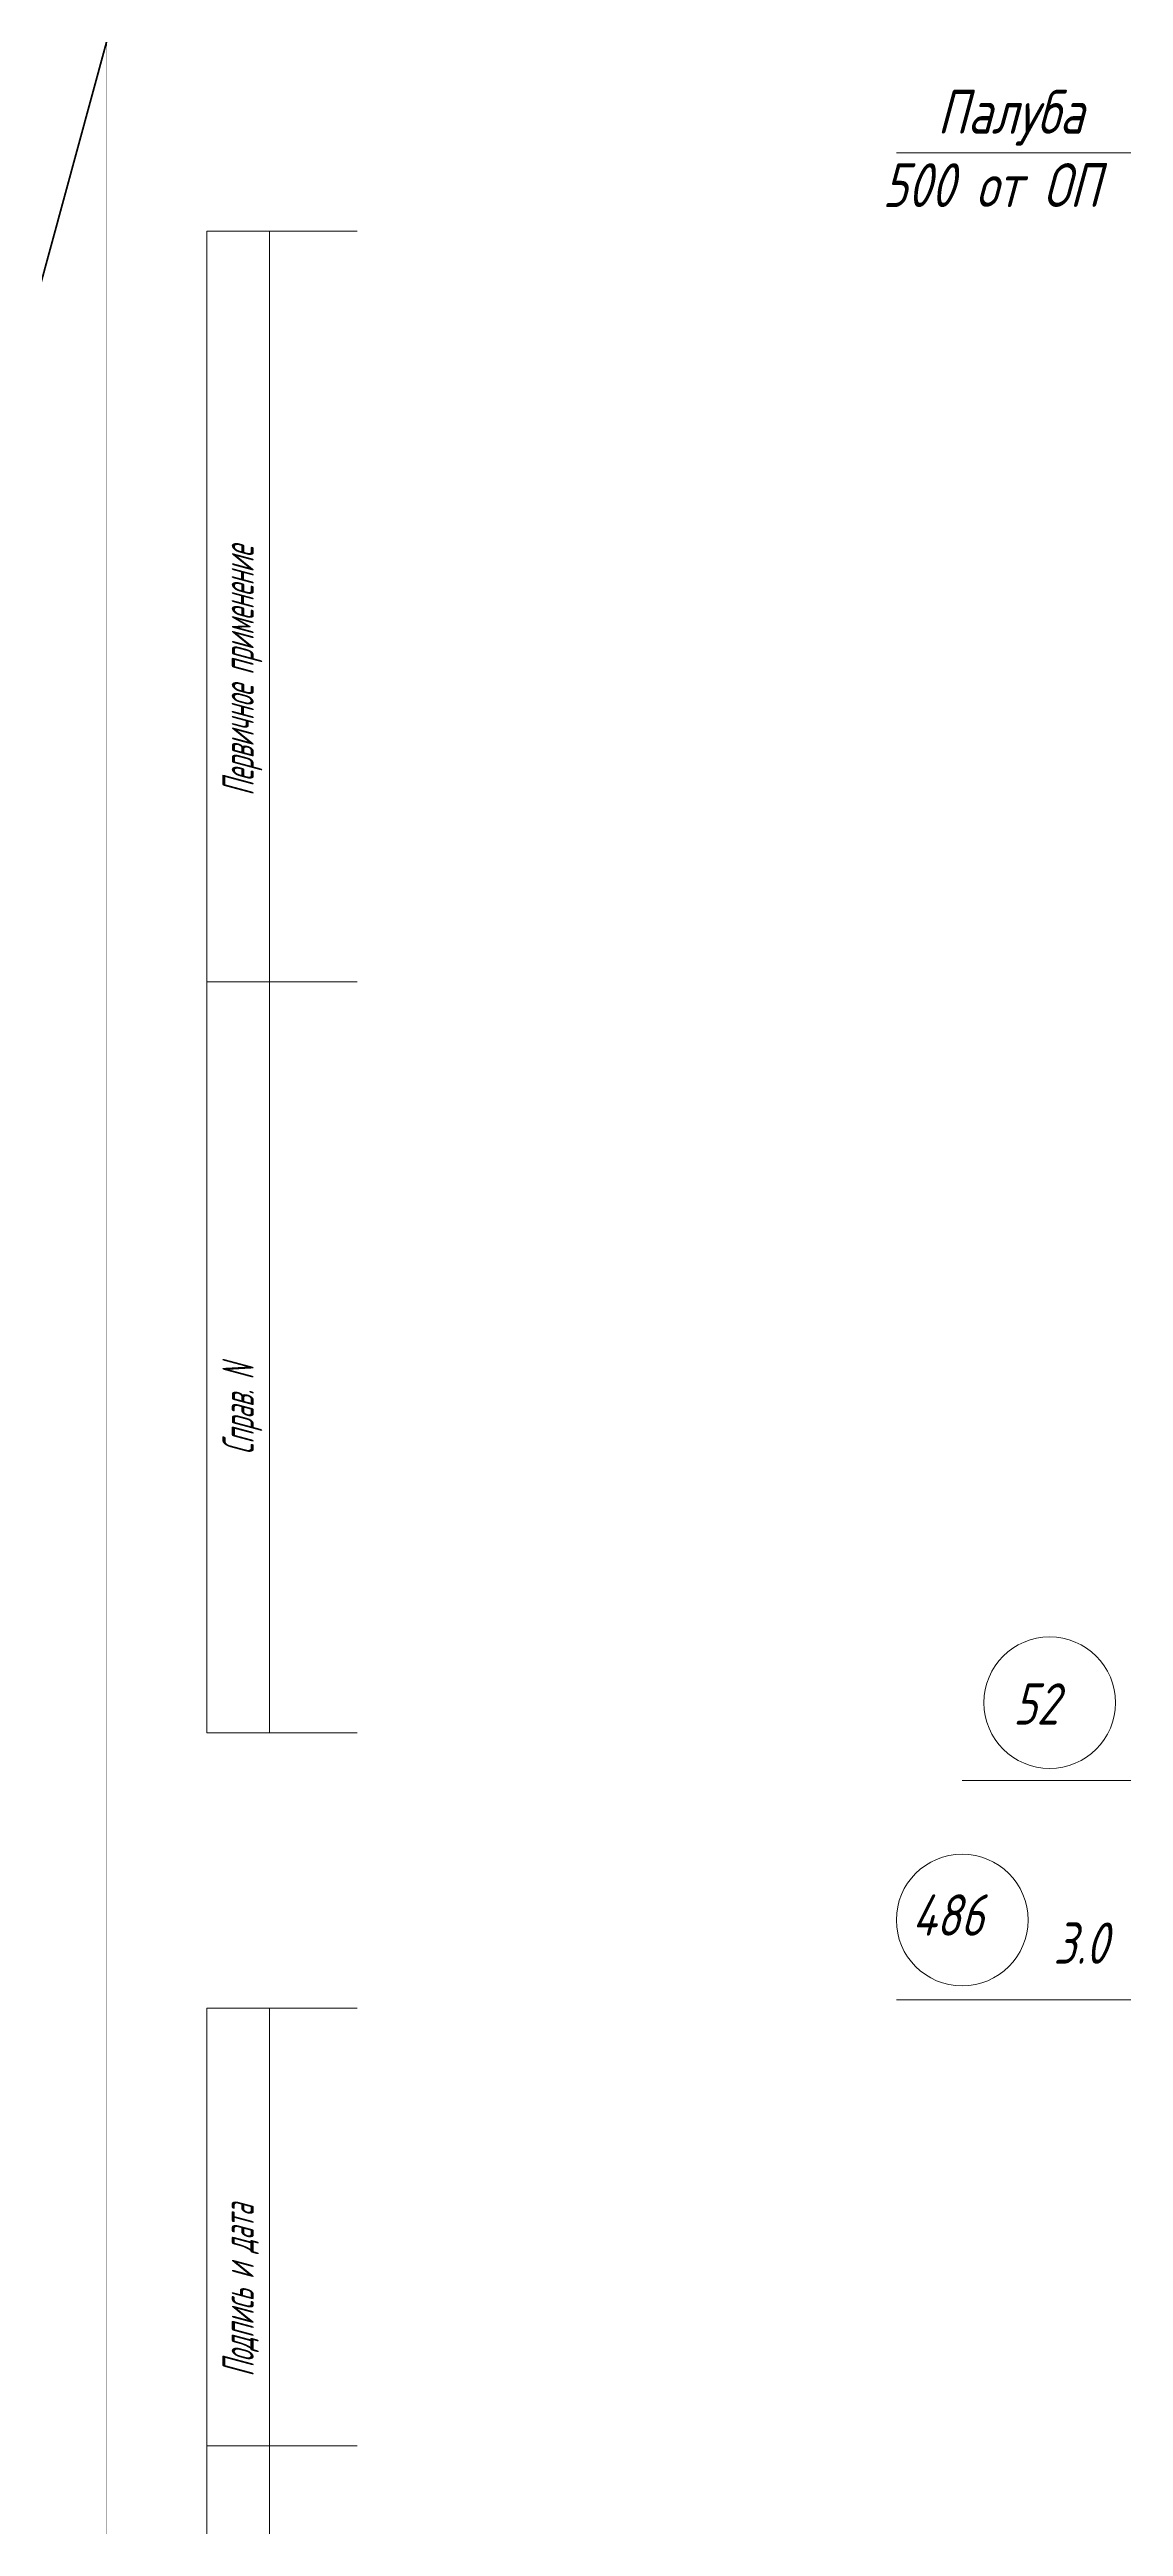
# Model space of a CAD drawing. Header units: millimetres. Extents: x 77380 to 135900, y -26587 to 17301.
# Drawn here: x 119035 to 119893, y -780 to 1200 of the extents above; entities that cross this region are included whole.
import ezdxf

# ---------------------------------------------------------------- set-up
doc = ezdxf.new("R2010")
doc.units = ezdxf.units.MM
for name, pattern in [('K5LT32772', [0]), ('K5LT32776', [0]), ('K5LT32780', [0]), ('K5LT_THIN', [0])]:
    doc.linetypes.add(name, pattern=pattern)
doc.styles.add('KTEXTSTYLE', font='GOST_AU.SHX', dxfattribs={"width": 0.96, "height": 5})

# ---------------------------------------------------------------- blocks, each defined once
blk = doc.blocks.new('U102')
at = {"color": 7, "linetype": 'K5LT32780', "const_width": 0.18}
blk.add_lwpolyline([(110125.3, 12764.4), (118535.3, 12764.4), (118535.3, 18704.4), (110125.3, 18704.4)], close=True, dxfattribs=at)
blk = doc.blocks.new('U214')
at = {"color": 6, "linetype": 'K5LT32776', "lineweight": 18, "true_color": 0xff00ff}
for p, q in [((118615.3, 12814.4), (118615.3, 14264.4)), ((118615.3, 14264.4), (118735.3, 14264.4)), ((118615.3, 13914.4), (118735.3, 13914.4)), ((118735.3, 13664.4), (118615.3, 13664.4)), ((118615.3, 13414.4), (118735.3, 13414.4)), ((118735.3, 13064.4), (118615.3, 13064.4)), ((118735.3, 12814.4), (118615.3, 12814.4))]:
    blk.add_line(p, q, dxfattribs=at)
at = {"color": 7, "linetype": 'K5LT32780', "lineweight": 18}
blk.add_line((118665.3, 14264.4), (118665.3, 12814.4), dxfattribs=at)
at = {"color": 7, "char_height": 2.5, "attachment_point": 1, "rotation": 90, "style": 'KTEXTSTYLE'}
for s, insert in [('\\H3.5;\\W0.965;\\Q15;\\Q15;\\W0.665;\\H25.00;Подпись и дата', (118627.8, 13969.8)), ('\\H3.5;\\W0.965;\\Q15;\\Q15;\\W0.665;\\H25.00;Инв. N дубл.', (118627.8, 13701.9)), ('\\H3.5;\\W0.965;\\Q15;\\Q15;\\W0.665;\\H25.00;Взамен инв. N', (118627.8, 13428.6)), ('\\H3.5;\\W0.965;\\Q15;\\Q15;\\W0.665;\\H25.00;Подпись и дата', (118627.8, 13116.9)), ('\\H3.5;\\W0.965;\\Q15;\\Q15;\\W0.665;\\H25.00;Инв. N подл.', (118627.8, 12844))]:
    blk.add_mtext(s, dxfattribs=dict(at, insert=insert))
blk = doc.blocks.new('U213')
at = {"color": 6, "linetype": 'K5LT32776', "lineweight": 18, "true_color": 0xff00ff}
for p, q in [((118735.3, 15684.4), (118615.3, 15684.4)), ((118615.3, 14484.4), (118615.3, 15684.4)), ((118735.3, 15084.4), (118615.3, 15084.4)), ((118735.3, 14484.4), (118615.3, 14484.4))]:
    blk.add_line(p, q, dxfattribs=at)
at = {"color": 7, "linetype": 'K5LT32780', "lineweight": 18}
blk.add_line((118665.3, 15684.4), (118665.3, 14484.4), dxfattribs=at)
blk.add_blockref('U214', (0, 0))
at = {"color": 7, "char_height": 2.5, "attachment_point": 1, "rotation": 90, "style": 'KTEXTSTYLE'}
for s, insert in [('\\H3.5;\\W0.965;\\Q15;\\Q15;\\W0.665;\\H25.00;Первичное применение', (118627.8, 15233.2)), ('\\H3.5;\\W0.965;\\Q15;\\Q15;\\W0.665;\\H25.00;Справ. N', (118627.8, 14706.6))]:
    blk.add_mtext(s, dxfattribs=dict(at, insert=insert))
blk = doc.blocks.new('U211')
at = {"color": 7, "linetype": 'K5LT32780', "const_width": 0.18}
for points in [[(118535.3, 12764.4), (126945.3, 12764.4), (126945.3, 18704.4), (118535.3, 18704.4)], [(118735.3, 12814.4), (126895.3, 12814.4), (126895.3, 18654.4), (118735.3, 18654.4)]]:
    blk.add_lwpolyline(points, close=True, dxfattribs=at)
blk.add_blockref('U213', (0, 0))

msp = doc.modelspace()

# ---------------------------------------------------------------- linework, layer by layer
at = {"color": 7, "linetype": 'K5LT32780', "lineweight": 18}
msp.add_line((119711.283, 1116.938), (120015.56, 1116.938), dxfattribs=at)
at = {"color": 7, "linetype": 'K5LT_THIN', "lineweight": 18}
for p, q in [((119763.768, -183.8), (119972.738, -183.8)), ((119711.243, -359.058), (120088.243, -359.058))]:
    msp.add_line(p, q, dxfattribs=at)
at = {"color": 6, "lineweight": 100}
msp.add_lwpolyline([(118687.069, -237.954), (121815.629, 11251.301), (126011.922, 3221.129)], dxfattribs=at)
at = {"color": 1, "linetype": 'K5LT32772', "lineweight": 18, "true_color": 0xff0000}
for centre in [(119833.738, -121.598), (119763.846, -295.291)]:
    msp.add_circle(centre, 52.603, dxfattribs=at)

# ---------------------------------------------------------------- block references
for name in ['U102', 'U211']:
    msp.add_blockref(name, (545.046, -14630.011))

# ---------------------------------------------------------------- texts
at = {"color": 7, "char_height": 2.5, "attachment_point": 1, "style": 'KTEXTSTYLE'}
for s, insert in [('\\H3.5;\\W0.965;\\Q15;\\Q15;\\H35.00;Палуба', (119743.965, 1167.343)), ('\\H3.5;\\W0.965;\\Q15;\\Q15;\\H35.00;500 от ОП', (119700.183, 1108.732)), ('\\H3.5;\\W0.965;\\Q15;\\Q15;\\H33.00;{\\c255;52}', (119804.571, -106.098)), ('\\H3.5;\\W0.965;\\Q15;\\Q15;\\H33.00;{\\c255;486}', (119723.71, -274.815)), ('\\H3.5;\\W0.965;\\Q15;\\Q15;\\H33.00;{\\c255;3.0 фл.20}', (119836.696, -297.249))]:
    msp.add_mtext(s, dxfattribs=dict(at, insert=insert))

doc.saveas('drawing.dxf')
